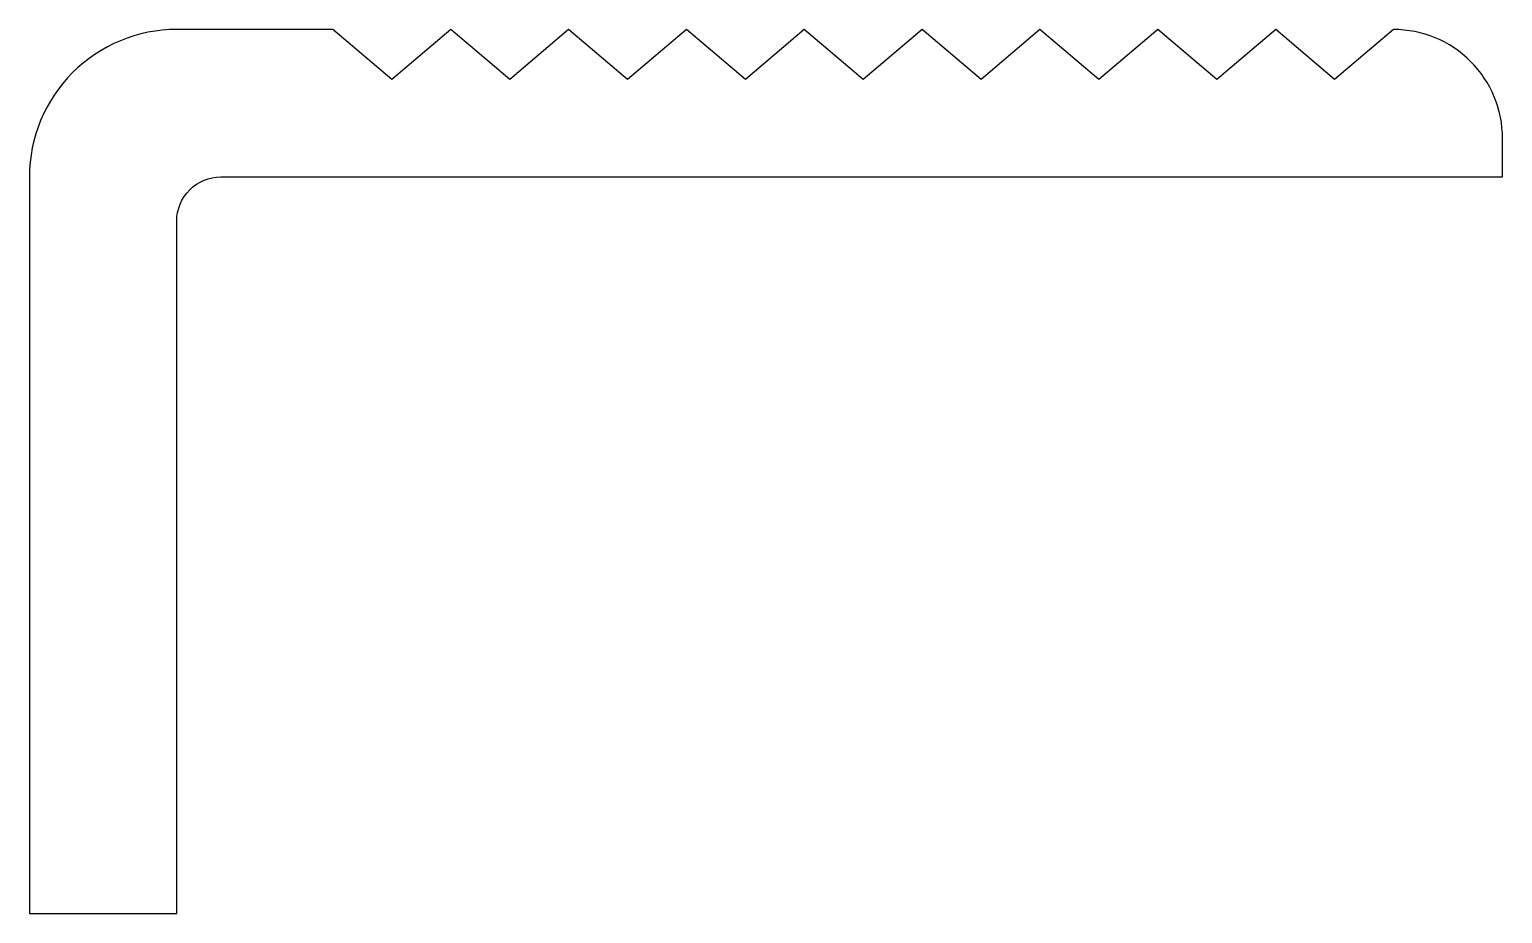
# Model space of a CAD drawing. Extents: x 226.8 to 276.8, y 232.9 to 262.9.
import ezdxf

# ---------------------------------------------------------------- set-up
doc = ezdxf.new("R2010")
doc.units = 0
doc.layers.add('ANA', color=220, linetype='CONTINUOUS')

msp = doc.modelspace()

# ---------------------------------------------------------------- linework, layer by layer
at = {"layer": 'ANA'}
msp.add_lwpolyline([(261.101, 262.865), (259.101, 261.165), (257.101, 262.865), (255.101, 261.165), (253.101, 262.865), (251.101, 261.165), (249.101, 262.865), (247.101, 261.165), (245.101, 262.865), (243.101, 261.165), (241.101, 262.865), (239.101, 261.165), (237.101, 262.865), (231.801, 262.865, 0.414214), (226.801, 257.865), (226.801, 232.865), (231.801, 232.865), (231.801, 256.365, -0.414214), (233.301, 257.865), (276.801, 257.865), (276.801, 259.165, 0.414214), (273.101, 262.865), (271.101, 261.165), (269.101, 262.865), (267.101, 261.165), (265.101, 262.865), (263.101, 261.165)], format="xyb", close=True, dxfattribs=at)

doc.saveas('drawing.dxf')
